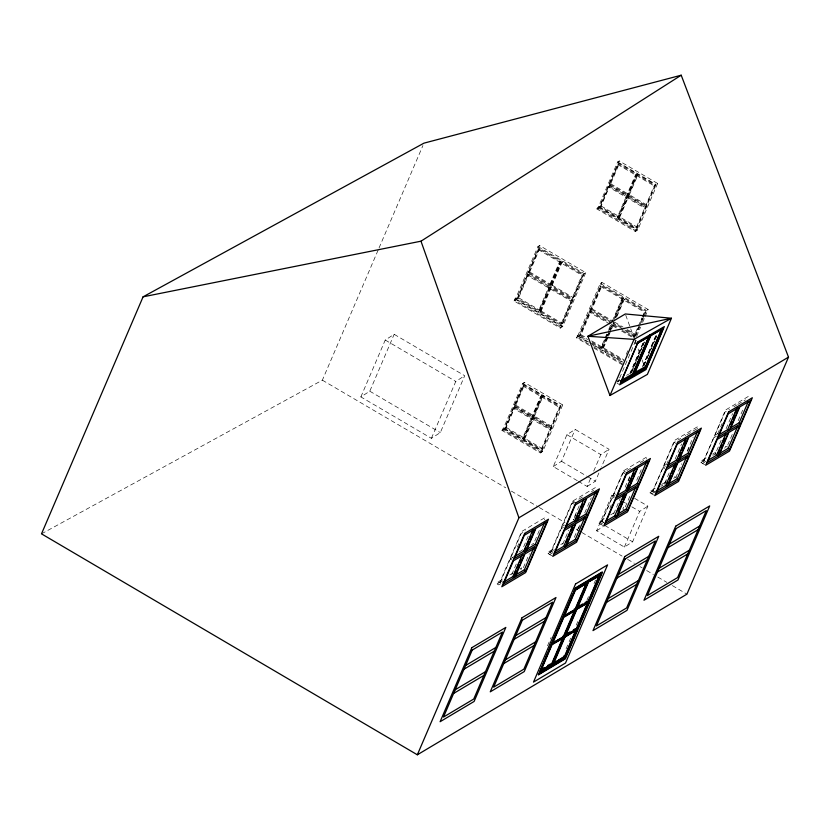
<?xml version="1.0" encoding="UTF-8"?>
<svg xmlns="http://www.w3.org/2000/svg" width="830" height="830" viewBox="0 0 830 830"><rect width="100%" height="100%" fill="white"/><g stroke="black" fill="none" stroke-linecap="round" stroke-linejoin="round"><path stroke-width="0.62" stroke-dasharray="4.15 3.11" d="M41.5 533.846L322.362 380.171L378.522 249.156M379.03 247.973L422.927 145.541M360.853 396.916L385.234 340.041L394.157 334.314L464.696 375.72L440.315 432.596L431.393 438.323L360.853 396.916L369.786 391.2L394.157 334.314M431.393 438.323L455.774 381.447L464.696 375.72M585.783 272.665L562.688 326.553L560.281 328.099L514.019 300.937L514.839 299.028L515.835 298.095L562.107 325.256L584.206 273.682L585.783 272.665L539.521 245.514L537.944 246.52L514.849 300.408L561.111 327.56M514.019 300.937L516.426 299.391L539.521 245.514M561.049 261.035L559.472 262.052L549.408 285.53L550.985 284.524L561.049 261.035L539.759 248.533L538.182 249.55L517.059 298.821L518.646 297.804L528.71 274.325L550 286.827L539.936 310.306L538.359 311.323L548.423 287.834L550 286.827M562.273 261.761L552.209 285.24L550.632 286.246L560.696 262.768L562.273 261.761L583.573 274.253L573.509 297.742L571.932 298.748L528.119 273.029L529.696 272.022L539.759 248.533M539.147 310.814L560.26 261.543M540.372 311.53L561.485 262.259M551.224 287.543L549.647 288.56L539.583 312.038L541.16 311.022L551.224 287.543L572.524 300.045L562.46 323.524L560.883 324.54L581.996 275.269L583.573 274.253M562.709 404.916L542.789 451.396L540.372 452.941L501.974 430.407L502.679 428.757L503.654 427.886L542.063 450.42L561.132 405.932L562.709 404.916L524.311 382.381L522.724 383.387L502.804 429.867L541.202 452.412M657.619 183.472L637.699 229.952L635.282 231.508L596.884 208.963L597.59 207.313L598.575 206.442L636.973 228.976L656.042 184.488L657.619 183.472L619.222 160.937L617.634 161.943L597.714 208.434L636.112 230.968M501.974 430.407L504.381 428.861L524.311 382.381M596.884 208.963L599.291 207.417L619.222 160.937M542.146 395.339L540.569 396.356L531.885 416.608L533.462 415.591L542.146 395.339L524.467 384.964L522.89 385.981L504.671 428.477L506.259 427.471L514.932 407.208L532.611 417.583L523.927 437.846L522.35 438.852L531.034 418.6L532.611 417.583M637.056 173.895L635.479 174.912L626.795 195.164L628.372 194.158L637.056 173.895L619.377 163.52L617.8 164.537L599.582 207.033L601.169 206.027L609.842 185.764L627.522 196.139L618.838 216.402L617.261 217.408L625.945 197.156L627.522 196.139M514.932 407.208L513.355 408.225L549.719 429.567L551.307 428.56L533.628 418.185L532.051 419.192L523.367 439.454L524.944 438.437L542.623 448.812L541.046 449.829L559.254 407.323L560.841 406.316L543.162 395.941L541.585 396.948L532.902 417.2L534.479 416.193L552.158 426.568L550.581 427.575L514.206 406.233L515.783 405.216L524.467 384.964M609.842 185.764L608.265 186.781L644.64 208.123L646.217 207.116L628.538 196.741L626.961 197.748L618.277 218.01L619.854 216.993L637.533 227.368L635.956 228.385L654.165 185.879L655.752 184.872L638.073 174.497L636.496 175.504L627.812 195.766L629.389 194.749L647.068 205.124L645.491 206.141L609.116 184.789L610.704 183.783L619.377 163.52M560.281 328.099L562.107 325.256M523.139 438.344L541.357 395.848M618.049 216.9L636.268 174.404M524.155 438.946L542.374 396.439M619.066 217.501L637.284 174.995M524.944 438.437L533.628 418.185M534.479 416.193L543.162 395.941M619.854 216.993L628.538 196.741M629.389 194.749L638.073 174.497M589.591 345.55L576.373 337.789L578.199 334.947L586.872 340.041M645.128 316.552L648.147 309.517L601.875 282.366L600.298 283.372L577.203 337.26L589.321 344.367M576.373 337.789L578.78 336.243L601.875 282.366M613.847 320.193L623.413 297.887L602.113 285.385L600.536 286.402L579.423 335.673L581 334.656L591.064 311.177L611.295 323.057M623.413 297.887L621.836 298.904L611.772 322.382L590.472 309.881L592.049 308.874L602.113 285.385M540.372 452.941L542.063 450.42M635.282 231.508L636.973 228.976M500.884 583.615L498.726 584.901L497.097 583.915L497.907 582.027L503.312 578.801M497.907 582.027L499.702 582.619L521.593 531.563L545.372 517.381L544.356 519.756M500.334 582.245L521.24 533.472L525.618 530.858M606.751 334.085L600.713 348.175L602.29 347.158L607.83 334.241M608.764 329.386L610.776 324.686L616.265 327.912M601.501 347.666L605.029 339.449M605.527 338.277L607.539 333.577M608.048 332.405L611.565 324.188M614.574 317.185L622.625 298.395M609.842 329.552L611.855 324.852M606.969 337.146L601.937 348.89L603.514 347.874L608.048 337.312M607.477 335.974L609.49 331.274M609.988 330.101L612.001 325.412L613.577 324.395L619.968 328.151M615.507 317.226L623.06 299.62L624.637 298.613L645.927 311.105L639.889 325.194M517.308 547.178L518.802 543.692M602.725 348.382L609.272 333.12M609.77 331.948L613.785 322.6L621.234 326.968M615.798 317.9L623.849 299.111M608.546 336.14L611.067 330.267M611.565 329.095L613.577 324.395M617.084 316.22L624.637 298.613M577.317 480.695L553.257 466.574L566.932 434.692L575.169 429.401L609.064 449.3L601.47 467.02M511.778 574.557L516.768 562.927M528.202 536.242L522.226 550.186L518.937 552.147M553.257 466.574L561.495 461.293L575.169 429.401M520.877 569.743L521.686 567.855L519.528 569.141M523.357 567.658L529.343 553.703M534.8 540.963L540.278 528.181M626.256 354.348L627.76 350.82M624.71 329.977L634.286 335.6L637.814 327.383M638.312 326.211L641.839 317.994M642.337 316.821L644.35 312.122L645.927 311.105M622.376 330.527L634.089 337.405L638.602 326.875M640.615 322.185L642.628 317.485M643.126 316.313L645.138 311.613L601.325 285.894L580.212 335.164L587.661 339.543M634.286 335.6L635.863 334.594L639.39 326.366M635.51 336.316L639.536 326.947M641.538 322.258L643.551 317.568M644.049 316.396L646.56 310.534L648.147 309.517M636.6 336.461L640.615 327.093M642.617 322.403L644.63 317.724M551.753 555.758L548.059 553.548L548.869 551.66L554.274 548.433M548.869 551.66L550.674 552.24L572.555 501.185L596.345 487.013M574.391 501.797L572.202 503.094L551.307 551.867L552.853 552.79M629.752 373.832L643.001 342.925M630.157 373.604L643.395 342.697M644.277 341.887L631.039 372.763L626.629 375.305M632.159 370.792L642.347 347.023M642.856 345.83L644.381 342.261M631.537 372.94L640.189 352.729M578.406 481.338L587.152 486.473L591.707 475.839M593.73 471.118L600.827 454.581L609.064 449.3M562.75 544.179L568.726 530.235M579.174 505.875L573.188 519.819L573.821 519.445M574.318 518.283L575.812 514.797M642.586 366.435L656.343 334.345M642.897 366.372L656.862 333.785M643.873 365.376L656.592 335.683M643.966 365.771L647.535 357.45M648.043 356.257L654.663 340.808M655.181 339.626L656.706 336.057M587.152 486.473L595.39 481.193L600.962 468.193M574.329 537.28L579.807 524.498M584.766 512.919L591.251 497.813M578.531 528.575L580.056 525.006M602.725 525.39L599.032 523.18L599.841 521.282L605.246 518.065M634.577 498.311L647.898 506.134L632.616 541.783L624.378 547.074L596.625 530.785L611.907 495.126L614.999 493.145M547.53 645.782L551.089 637.482M599.841 521.282L601.636 521.873L623.527 470.818L647.307 456.645L646.29 459.021M601.636 521.873L623.174 472.727L631.931 467.508M609.791 508.479L611.285 504.993M613.712 513.812L620.197 498.706M625.156 487.127L630.634 474.335M628.279 480.933L629.773 477.447M623.631 507.109L622.811 509.008L624.451 509.983M625.291 506.912L630.779 494.13M636.735 480.228L642.213 467.435M566.081 648.863L568.623 642.928M569.131 641.746L570.656 638.187M576.248 625.135L577.773 621.577M586.924 600.235L588.449 596.677M594.041 583.635L595.567 580.077M624.378 547.074L639.66 511.415L647.898 506.134M653.687 495.022L649.994 492.813L650.803 490.914L656.219 487.687M650.803 490.914L652.608 491.505L674.489 440.45L698.279 426.278L697.262 428.643M652.608 491.505L674.136 442.359L680.714 438.437M666.718 464.198L668.212 460.712M664.685 483.444L670.163 470.662M675.132 459.073L681.606 443.967M664.82 484.232L666.314 480.746M673.784 478.63L674.593 476.742L676.398 477.333M675.765 477.707L681.741 463.763M687.209 451.012L693.185 437.068M687.593 451.209L689.118 447.65M704.66 464.655L700.966 462.435L701.775 460.546L706.102 457.963M701.775 460.546L703.581 461.127L725.462 410.072L749.241 395.9M703.581 461.127L725.109 411.981L729.487 409.377M717.691 433.831L720.181 428.021M720.679 426.859L722.173 423.373M721.135 440.284L715.159 454.238L715.782 453.854M726.094 428.705L732.568 413.599M724.746 448.262L725.565 446.374L727.36 446.955L726.727 447.339L732.714 433.385M738.171 420.644L743.649 407.862M528.71 274.325L527.123 275.342L570.947 301.051L572.524 300.045M591.064 311.177L589.487 312.194L609.718 324.063M613.785 322.6L612.997 323.098L623.641 329.354M634.089 337.405L634.877 336.897L621.037 328.773M596.625 530.785L602.798 526.822M578.78 499.183L583.158 496.568M591.448 491.63L593.637 490.323M640.231 462.569L644.609 459.955M685.092 435.833L685.715 435.46M686.815 434.806L696.671 428.934M733.865 406.762L736.687 405.082M737.787 404.438L745.444 399.863M531.615 544.594L533.804 543.287M562.242 526.345L564.431 525.037M613.214 495.967L615.404 494.67M664.176 465.599L666.365 464.292M715.149 435.231L718.427 433.27M512.484 557.687L510.294 558.995L511.84 559.918M561.267 528.627L563.456 527.32M612.229 498.259L614.418 496.952M665.39 466.574L663.201 467.881L664.747 468.805M714.163 437.514L716.352 436.207M509.796 574.941L513.044 573.001M560.769 544.563L562.927 543.277M610.652 514.839L613.899 512.909M661.624 484.471L664.861 482.541M712.586 454.103L715.834 452.163M497.097 583.915L502.503 580.699M548.059 553.548L554.544 549.688M599.032 523.18L603.358 520.597M649.994 492.813L654.32 490.229M660.804 486.37L662.973 485.073M700.966 462.435L706.372 459.218M712.856 455.348L716.103 453.419M499.702 582.619L502.524 580.938M550.674 552.24L553.496 550.56M549.699 554.523L552.936 552.593M600.661 524.155L603.908 522.226M651.633 493.788L654.87 491.858M702.595 463.42L704.763 462.123M619.367 379.818L617.281 381.012L618.153 381.541L635.479 341.13L634.608 340.611M617.271 382.028L619.45 380.763M634.701 342.925L636.548 343.921M618.921 379.746L620.767 380.742M617.634 161.943L656.042 184.488M617.8 164.537L654.165 185.879M610.704 183.783L628.372 194.158M609.905 184.281L646.279 205.632M609.054 186.273L645.429 207.625M601.169 206.027L618.838 216.402M599.291 207.417L637.699 229.952M597.59 207.313L635.988 229.848M537.944 246.52L584.206 273.682M600.298 283.372L646.56 310.534M538.182 249.55L581.996 275.269M600.536 286.402L644.35 312.122M529.696 272.022L550.985 284.524M552.209 285.24L573.509 297.742M592.049 308.874L613.349 321.366M614.574 322.092L623.091 327.093M627.345 329.593L635.863 334.594M528.907 272.52L572.721 298.24M591.261 309.372L612.561 321.874M626.557 330.091L635.075 335.092M527.911 274.834L571.735 300.553M590.275 311.686L610.507 323.555M612.789 324.904L618.111 328.026M621.587 331.035L633.3 337.903M518.646 297.804L539.936 310.306M541.16 311.022L562.46 323.524M581 334.656L586.322 337.779M591.645 340.912L602.29 347.158M603.514 347.874L623.745 359.753M591.925 342.043L624.025 360.884M592.195 343.174L623.237 361.392M516.426 299.391L562.688 326.553M578.78 336.243L588.698 342.064M589.798 342.707L622.842 362.108M514.839 299.028L561.101 326.18M577.192 335.88L588.211 342.344M592.61 344.927L623.455 363.032M593.73 346.961L623.475 364.412M594 348.133L622.635 364.951M522.724 383.387L561.132 405.932M522.89 385.981L559.254 407.323M566.932 434.692L600.827 454.581M515.783 405.216L533.462 415.591M514.994 405.725L551.369 427.077M514.144 407.717L550.518 429.069M385.234 340.041L455.774 381.447M506.259 427.471L523.927 437.846M561.495 461.293L586.644 476.057M587.744 476.7L595.39 481.193M504.381 428.861L542.789 451.396M502.679 428.757L541.077 451.292M611.907 495.126L614.127 496.433M621.898 500.988L626.339 503.603M631.889 506.86L639.66 511.415M604.863 525.494L632.616 541.783M369.786 391.2L440.315 432.596M322.362 380.171L505.761 487.822M511.353 491.101L538.193 506.85M539.303 507.514L565.023 522.61M576.207 529.167L580.678 531.791M581.799 532.455L622.054 556.079M627.646 559.368L634.359 563.3M639.951 566.589L642.181 567.896M646.663 570.521L653.366 574.464M657.837 577.089L666.791 582.338M672.383 585.617L686.918 594.155M674.136 442.359L675.682 443.282M704.203 460.754L705.749 461.688M623.527 470.818L625.581 472.052M623.174 472.727L624.72 473.65M653.241 491.132L654.787 492.055M572.555 501.185L574.619 502.42M572.202 503.094L573.748 504.028M602.269 521.499L603.815 522.423M511.28 556.712L512.826 557.636M634.628 339.595L636.371 340.642M617.043 383.18L618.786 384.238M625.747 315.182L634.577 339.346M635.023 340.559L635.904 342.977M638.114 349.015L639.878 353.85M642.088 359.888L643.852 364.723M538.971 249.042L517.847 298.312L561.671 324.032L582.785 274.761L538.971 249.042M523.678 385.473L505.46 427.969L541.834 449.321L560.053 406.814L523.678 385.473M618.589 164.029L600.37 206.525L636.745 227.876L654.963 185.37L618.589 164.029"/><path stroke-width="1.25" d="M143.082 296.829L41.5 533.846L417.345 754.792L686.918 594.155L788.5 357.139L681.202 75.208L423.954 143.154L143.082 296.829L420.986 241.188L681.202 75.208M417.345 754.792L518.926 517.775L788.5 357.139M502.98 582.515L512.826 576.643L522.298 554.565M513.915 556.982L523.772 551.11L532.736 530.194M514.455 573.945L515.949 570.459M516.945 568.135L518.439 564.649M519.435 562.325L520.929 558.829M524.902 549.574L525.898 547.25M526.894 544.926L528.388 541.44M529.384 539.116L530.878 535.63M531.874 533.306L533.368 529.82M514.372 577.566L524.342 554.326L513.386 560.852L503.426 584.092L514.372 577.566L512.826 576.643M525.317 552.043L535.277 528.793L524.332 535.319L514.372 558.559L525.317 552.043L523.772 551.11M514.548 575.615L524.404 569.743L533.877 547.665M526.594 549.429L535.35 544.21L544.812 522.132M525.95 570.667L535.91 547.427L524.965 553.952L515.005 577.192L525.95 570.667L524.404 569.743M536.896 545.144L546.856 521.894L535.91 528.42L525.94 551.66L536.896 545.144L535.35 544.21M609.967 395.505L634.027 339.366L671.449 318.243L647.39 374.392L609.967 395.505L587.889 336.264L625.301 313.968L671.449 318.243L587.889 336.264L634.027 339.366M637.886 342.821L620.57 383.232L646.03 368.551L663.357 328.151L637.886 342.821L637.015 342.302M620.747 382.101L632.356 375.409L649.164 336.192M632.802 375.16L649.101 337.125M633.975 373.127L644.661 348.185M645.678 345.809L647.203 342.251M648.22 339.875L649.755 336.316M633.663 375.689L650.99 335.279L650.118 334.749M555.042 551.494L563.798 546.275L572.762 525.349M565.977 525.961L574.734 520.742L583.708 499.826M565.925 542.405L567.419 538.919M568.415 536.595L569.909 533.109M570.905 530.785L572.399 527.299M575.864 519.207L577.358 515.721M578.354 513.397L579.848 509.911M580.844 507.587L582.338 504.101M565.344 547.198L575.304 523.948L564.359 530.474L554.388 553.724L565.344 547.198L563.798 546.275M576.279 521.665L586.25 498.425L575.294 504.951L565.334 528.191L576.279 521.665L574.734 520.742M633.83 374.569L645.169 368.032L661.977 328.805M565.521 545.248L575.377 539.375L584.839 517.287M577.556 519.061L586.312 513.843L595.784 491.765M576.923 540.299L586.883 517.049L575.937 523.574L565.967 546.825L576.923 540.299L575.377 539.375M587.858 514.766L597.828 491.526L586.872 498.052L576.912 521.292L587.858 514.766L586.312 513.843M538.629 674.738L575.74 588.169L602.424 572.264L565.323 658.833L538.629 674.738L547.945 651.996M548.962 649.62L572.845 593.886M573.862 591.51L575.387 587.962L602.082 572.057L564.971 658.626L538.286 674.531M563.145 638.083L552.064 644.682L540.859 670.848L551.929 664.249L563.145 638.083L552.832 643.81M552.562 643.53L563.778 617.364L574.858 610.766L563.643 636.932L552.209 643.323L563.29 636.724L573.997 611.741M564.276 616.213L575.491 590.047L586.561 583.449L575.346 609.614L563.923 616.005L575.003 609.407L585.7 584.424M606.004 521.115L614.76 515.897L624.233 493.819M616.949 495.593L625.706 490.374L635.168 468.286M562.792 637.876L551.577 664.042L540.506 670.64M617.385 510.875L618.879 507.389M619.875 505.065L621.369 501.579M622.365 499.255L623.859 495.769M627.335 487.677L628.829 484.191M629.825 481.867L631.319 478.371M632.315 476.047L633.809 472.561M616.306 516.831L626.277 493.58L615.321 500.106L605.361 523.346L616.306 516.831L614.76 515.897M627.252 491.298L637.212 468.058L626.266 474.573L616.306 497.824L627.252 491.298L625.706 490.374M553.797 663.139L565.012 636.973L576.093 630.375L564.877 656.53L553.797 663.139L564.525 656.323L575.74 630.157L565.012 636.973M576.726 609.656L565.51 635.822L576.58 629.213L587.796 603.057L576.373 609.438L587.443 602.839L576.238 629.005L565.157 635.604M588.428 582.338L577.213 608.494L588.294 601.895L599.509 575.73L588.076 582.121L599.509 575.73M617.582 514.216L626.339 508.998L635.313 488.082M627.428 489.347L637.284 483.475L646.746 461.387M599.156 575.522L587.941 601.688L576.871 608.286M627.885 509.931L637.855 486.681L626.899 493.207L616.939 516.447L627.885 509.931L626.339 508.998M638.83 484.398L648.79 461.158L637.845 467.674L627.885 490.924L638.83 484.398L637.284 483.475M655.876 491.402L665.733 485.529L674.697 464.613M667.911 465.225L676.668 460.007L685.642 439.08M666.864 483.994L667.86 481.67M668.856 479.346L670.35 475.86M671.346 473.536L672.84 470.05M673.836 467.726L675.33 464.24M678.795 456.137L680.289 452.651M681.285 450.327L682.779 446.841M683.775 444.517L685.269 441.031M667.279 486.453L677.239 463.213L666.293 469.739L656.333 492.979L667.279 486.453L665.733 485.529M678.214 460.93L688.184 437.68L677.228 444.206L667.268 467.456L678.214 460.93L676.668 460.007M668.555 483.849L677.311 478.63L686.773 456.552M678.401 458.969L688.246 453.107L697.221 432.181M678.857 479.553L688.817 456.313L677.871 462.839L667.911 486.079L678.857 479.553L677.311 478.63M689.792 454.031L699.763 430.78L688.807 437.306L678.847 460.557L689.792 454.031L688.246 453.107M707.938 460.38L716.695 455.162L725.669 434.235M718.884 434.847L727.64 429.629L737.102 407.551M717.826 453.626L719.32 450.14M720.316 447.806L721.81 444.32M722.806 441.996L724.3 438.51M730.265 424.607L731.759 421.121M732.755 418.797L734.249 415.311M735.245 412.987L736.739 409.501M718.24 456.085L728.211 432.845L717.255 439.361L707.295 462.611L718.24 456.085L716.695 455.162M729.186 430.552L739.146 407.312L728.201 413.838L718.24 437.078L729.186 430.552L727.64 429.629M719.517 453.481L728.273 448.262L737.746 426.174M730.462 427.948L739.219 422.729L748.183 401.813M729.819 449.186L739.789 425.946L728.833 432.461L718.873 455.712L729.819 449.186L728.273 448.262M740.765 423.653L750.725 400.413L739.779 406.939L729.819 430.179L740.765 423.653L739.219 422.729M585.109 583.895L575.491 590.047M465.609 665.484L495.842 647.462M515.752 635.604L545.995 617.582M618.506 574.381L648.738 556.359M669.478 544.003L699.721 525.981M464.012 669.198L494.255 651.177M514.164 639.318L544.397 621.297M616.908 578.085L647.151 560.063M667.891 547.707L698.123 529.696M579.485 605.89L582.816 603.908M585.026 602.59L587.246 601.273L588.294 601.895M564.535 616.493L573.395 611.212M455.214 689.74L485.446 671.719M505.356 659.86L535.599 641.839M608.11 598.638L638.343 580.616M659.082 568.26L689.325 550.238M453.616 693.444L483.859 675.433M503.769 663.564L534.001 645.553M606.512 602.341L636.755 584.32M657.495 571.963L687.728 553.942M567.782 633.207L569.992 631.889M573.323 629.908L575.532 628.59L576.58 629.213M542.021 668.897L544.241 667.579M547.561 665.598L549.771 664.28M636.548 343.921L648.572 336.99L632.792 373.811L620.767 380.742M650.813 335.704L661.386 329.603L645.605 366.424L635.033 372.525M574.298 608.981L575.346 609.614M562.595 636.299L563.643 636.932M563.829 655.908L564.877 656.53M550.881 663.616L551.929 664.249M645.169 368.032L646.03 368.551M649.672 335.009L650.544 335.528L633.228 375.938L632.356 375.409M420.986 241.188L518.926 517.775M471.855 647.659L440.108 721.716L474.096 701.464L505.833 627.407L471.855 647.659M472.208 650.087L443.5 717.058L473.743 699.036L502.451 632.066L472.208 650.087M524.674 533.41L501.818 586.748L525.608 572.576L548.464 519.238L524.674 533.41M638.114 341.701L619.657 384.757L645.885 369.651L664.342 326.584L638.114 341.701M521.997 617.779L490.26 691.836L524.238 671.584L555.986 597.527L521.997 617.779M522.35 620.207L493.643 687.178L523.886 669.156L552.593 602.186L522.35 620.207M575.647 503.042L552.78 556.38L576.57 542.208L599.436 488.87L575.647 503.042M575.543 583.988L533.493 682.104L565.521 663.014L607.57 564.898L575.543 583.988M575.449 589.207L539.822 672.321L551.971 665.089L587.588 581.975L575.449 589.207M626.619 472.675L603.752 526.013L627.542 511.84L650.398 458.492L626.619 472.675M588.387 581.498L552.77 664.612L564.919 657.37L600.536 574.267L588.387 581.498M624.751 556.546L593.004 630.613L626.992 610.361L658.73 536.304L624.751 556.546M625.104 558.984L596.397 625.945L626.64 607.934L655.337 540.963L625.104 558.984M677.581 442.297L654.725 495.635L678.504 481.462L701.371 428.124L677.581 442.297M675.724 526.179L643.987 600.235L677.965 579.983L709.702 505.927L675.724 526.179M676.077 528.606L647.369 595.577L677.612 577.556L706.32 510.585L676.077 528.606M728.553 411.929L705.687 465.267L729.477 451.095L752.333 397.757L728.553 411.929"/></g></svg>
